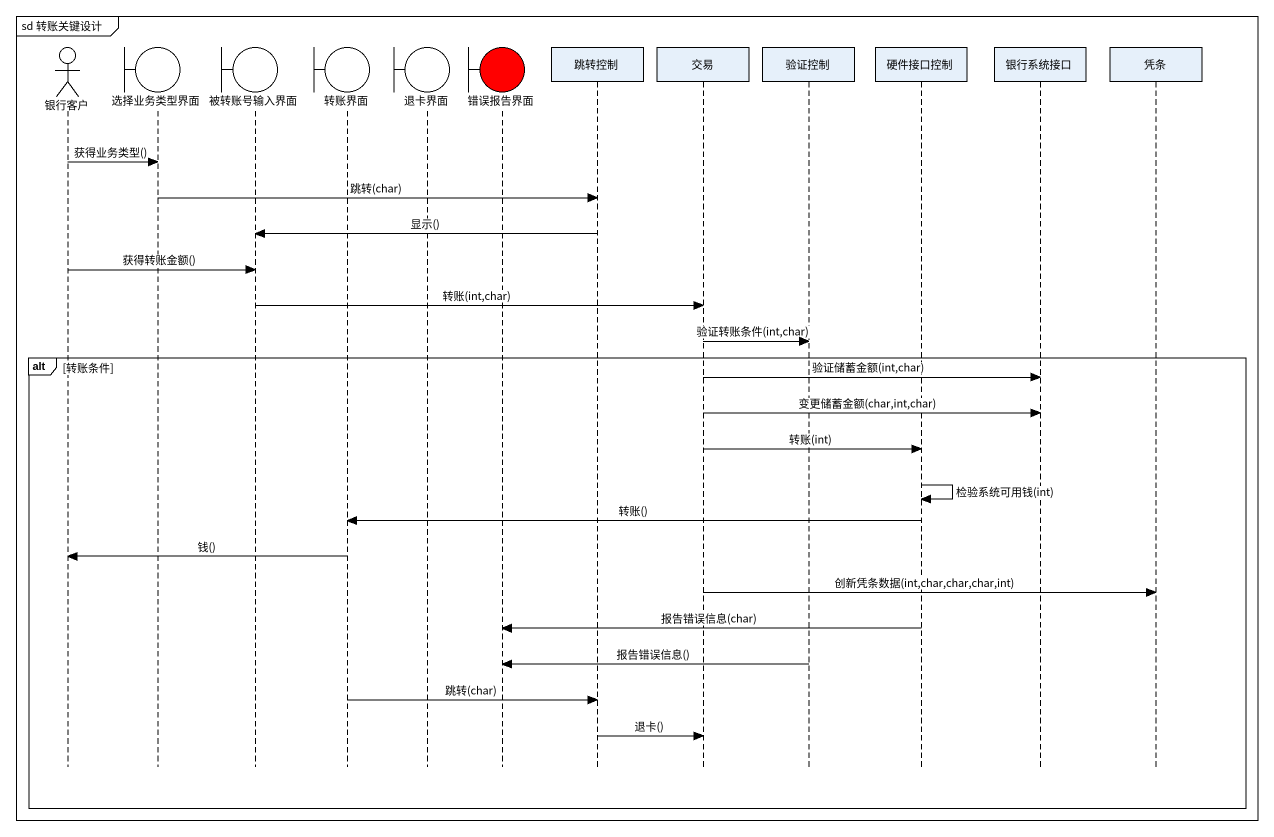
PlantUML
@startuml
mainframe sd 转账关键设计
hide footbox
actor 银行客户
boundary 选择业务类型界面
boundary 被转账号输入界面
boundary 转账界面
boundary 退卡界面
boundary 错误报告界面 #FF0000
participant 跳转控制
participant 交易
participant 验证控制
participant 硬件接口控制
participant 银行系统接口
participant 凭条

银行客户 -> 选择业务类型界面 : 获得业务类型()
选择业务类型界面 -> 跳转控制 : 跳转(char)
跳转控制 -> 被转账号输入界面 : 显示()
银行客户 -> 被转账号输入界面 : 获得转账金额()
被转账号输入界面 -> 交易 : 转账(int,char)
交易 -> 验证控制 : 验证转账条件(int,char)
alt 转账条件
  交易 -> 银行系统接口 : 验证储蓄金额(int,char)
  交易 -> 银行系统接口 : 变更储蓄金额(char,int,char)
  交易 -> 硬件接口控制 : 转账(int)
  硬件接口控制 -> 硬件接口控制 : 检验系统可用钱(int)
  硬件接口控制 -> 转账界面 : 转账()
  转账界面 -> 银行客户 : 钱()
  交易 -> 凭条 : 创新凭条数据(int,char,char,char,int)
  硬件接口控制 -> 错误报告界面 : 报告错误信息(char)
  验证控制 -> 错误报告界面 : 报告错误信息()
  转账界面 -> 跳转控制 : 跳转(char)
  跳转控制 -> 交易 : 退卡()
end
@enduml
